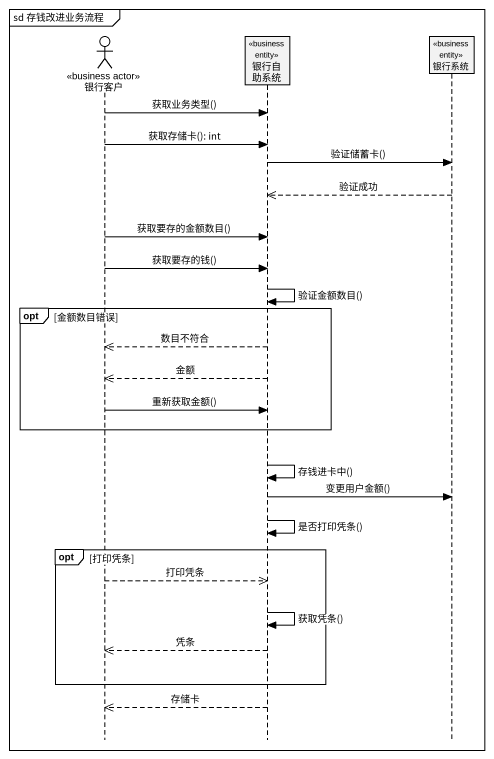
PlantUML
@startuml
mainframe sd 存钱改进业务流程
hide footbox
actor 银行客户 <<business actor>>
participant 银行自助系统 <<business entity>>
participant 银行系统 <<business entity>>

银行客户 -> 银行自助系统 : 获取业务类型()
银行客户 -> 银行自助系统 : 获取存储卡(): int
银行自助系统 -> 银行系统 : 验证储蓄卡()
银行系统 -->> 银行自助系统 : 验证成功
银行客户 -> 银行自助系统 : 获取要存的金额数目()
银行客户 -> 银行自助系统 : 获取要存的钱()
银行自助系统 -> 银行自助系统 : 验证金额数目()
opt 金额数目错误
  银行自助系统 -->> 银行客户 : 数目不符合
  银行自助系统 -->> 银行客户 : 金额
  银行客户 -> 银行自助系统 : 重新获取金额()
end
银行自助系统 -> 银行自助系统 : 存钱进卡中()
银行自助系统 -> 银行系统 : 变更用户金额()
银行自助系统 -> 银行自助系统 : 是否打印凭条()
opt 打印凭条
  银行客户 -->> 银行自助系统 : 打印凭条
  银行自助系统 -> 银行自助系统 : 获取凭条()
  银行自助系统 -->> 银行客户 : 凭条
end
银行自助系统 -->> 银行客户 : 存储卡
@enduml
